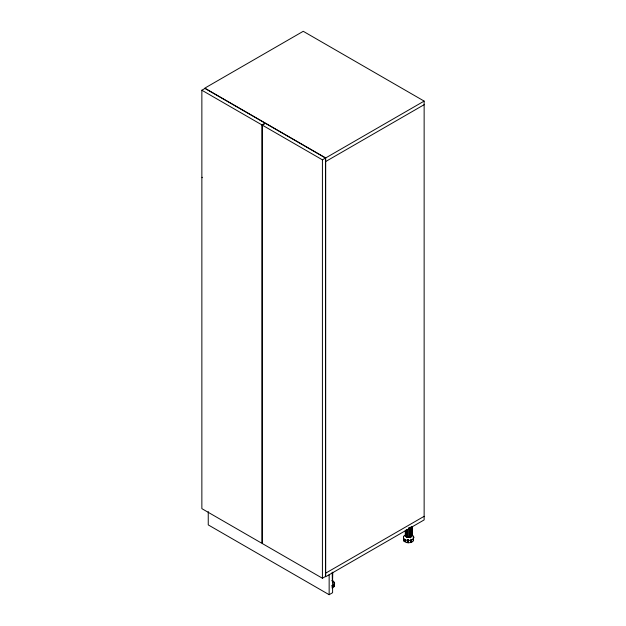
<?xml version="1.0" encoding="UTF-8"?>
<svg xmlns="http://www.w3.org/2000/svg" width="626" height="626" viewBox="0 0 626 626"><rect width="100%" height="100%" fill="white"/><g stroke="black" fill="none" stroke-linecap="round" stroke-linejoin="round"><path stroke-width="0.94" d="M332.242 572.242L332.429 582.047L332.429 572.313M332.711 572.516L332.484 581.304L332.484 572.54M403.512 539.596L403.512 537.304M405.64 540.942L404.404 541.545L404.404 539.252L404.999 539.659L404.999 541.952L407.268 542.703L407.542 540.261M406.282 529.956L406.157 536.881L405.405 536.232L405.405 530.394M406.157 536.881L406.157 530.065M408.598 527.726L408.598 537.46L407.276 537.311L407.276 529.526M408.175 542.797L408.449 539.589L408.175 542.797L410.656 542.562L410.742 539.933M411.039 527.147L411.039 536.881L409.92 537.311L409.92 527.577M412.057 526.709L411.83 535.496L411.83 526.732M334.214 584.895L334.198 586.413L333.901 582.102M407.268 542.703L407.542 539.495M405.405 534.706L405.405 536.232M411.039 536.881L412.057 535.465M332.429 582.047L332.711 581.272M334.198 584.121L333.869 586.922L332.163 588.096L332.163 585.803M407.276 537.311L407.401 529.416M410.742 541.459L411.548 542.265L413.223 541.107L413.223 538.814M405.883 534.667L403.504 536.31L403.512 538.446L405.898 540.082L409.545 540.457L412.753 539.385L414.013 537.374L412.737 535.363M404.396 535.887L404.991 535.48M201.862 90.23L204.968 88.438L265.072 123.142L261.965 124.934L201.862 90.23L201.862 508.648L261.965 543.345L261.965 124.934M262.31 125.13L265.416 123.338L325.52 158.042L325.52 576.452L322.413 578.244L262.31 543.548L262.31 125.13L322.413 159.833L325.52 158.042M325.692 157.94L424.138 101.099L424.138 519.916L325.692 576.749L325.692 157.94L204.796 88.141L303.242 31.3L424.138 101.099M325.692 161.531L424.138 104.691M325.692 573.158L424.138 516.325M208.247 511.606L208.247 524.901L329.151 594.7L332.602 592.705L332.602 572.759M331.757 585.756L333.384 585.2L334.683 583.166L333.431 581.147L331.819 580.623M410.656 540.269L411.548 539.972L411.634 542.233M332.453 580.505L332.484 581.304M411.791 534.706L411.83 535.496M409.92 537.311L408.598 537.46M407.268 540.418L408.175 540.504M407.542 541.787L408.449 541.881M406.368 537.03L410.82 537.718L409.31 536.967M406.282 536.764L407.401 537.202M404.404 541.545L403.512 540.927L403.512 537.836M413.215 536.31L413.536 540.606L413.536 538.313M411.791 526.497L411.791 536.232M411.603 526.427L411.603 536.153M410.852 527.069L410.852 536.803M409.873 527.444L409.873 537.178M405.632 530.363L405.632 536.208M405.366 530.574L405.366 535.441M329.151 574.754L329.151 594.7M322.413 159.833L322.413 578.244M202.143 177.268L202.143 177.721"/></g></svg>
